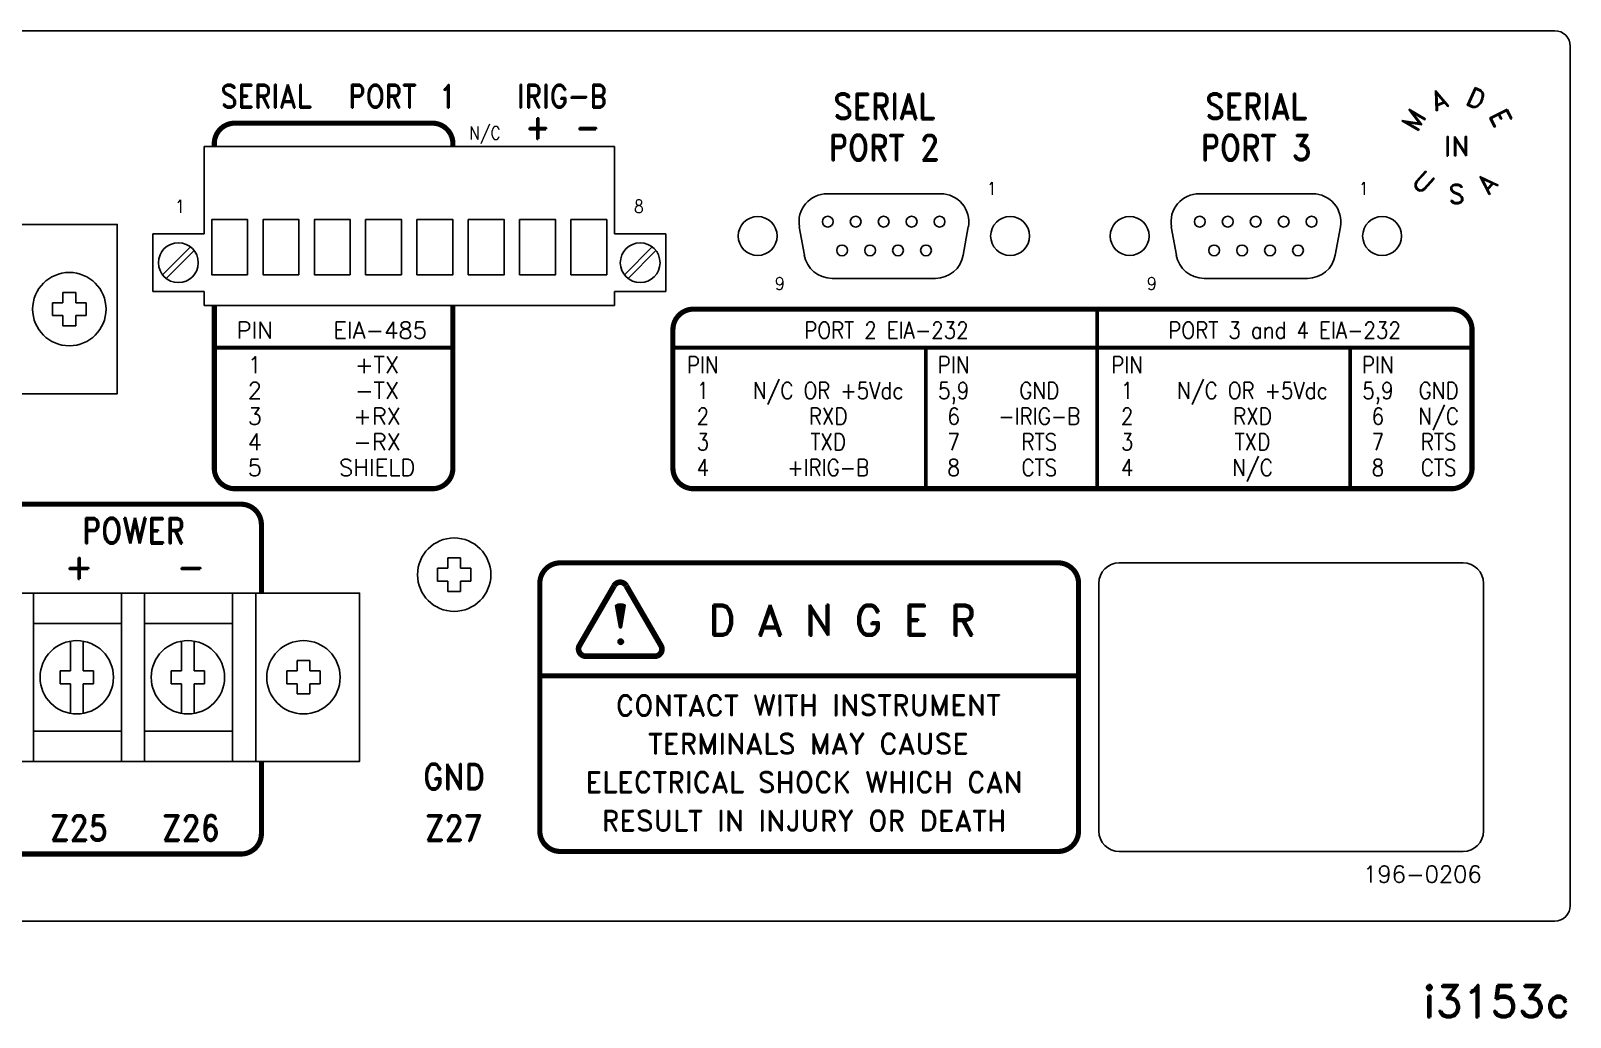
# Model space of a CAD drawing. Extents: x 3.1 to 20.4, y 6.6 to 10.5.
# Drawn here: x 14.37 to 20.38, y 6.64 to 10.49 of the extents above; entities that cross this region are included whole.
import ezdxf
from ezdxf.enums import TextEntityAlignment as Align

# ---------------------------------------------------------------- set-up
doc = ezdxf.new("R2010")
doc.units = 0
doc.header["$MEASUREMENT"] = 0
doc.layers.get('0').update_dxf_attribs({"linetype": 'CONTINUOUS'})
doc.layers.add('DWG', color=7, linetype='CONTINUOUS')
doc.styles.add('JS', font='ROMANS')
doc.styles.add('ROMAND', font='ROMAND', dxfattribs={"width": 0.875})
doc.styles.add('ROMANS', font='ROMANS')

msp = doc.modelspace()

# ---------------------------------------------------------------- linework, layer by layer
for p, q in [((3.185, 10.485), (20.315, 10.485)), ((20.375, 10.425), (20.375, 7.075)), ((18.6174, 8.4111), (19.9574, 8.4111)), ((18.5374, 8.3311), (18.5374, 7.3661)), ((20.0374, 8.3311), (20.0374, 7.3661)), ((14.3826, 8.175), (14.7276, 8.175)), ((14.8158, 8.175), (15.1608, 8.175)), ((14.3826, 7.755), (14.7276, 7.755)), ((14.8158, 7.755), (15.1608, 7.755)), ((18.6174, 7.2861), (19.9574, 7.2861)), ((3.185, 7.015), (20.315, 7.015))]:
    msp.add_line(p, q)
at = {"linetype": 'CONTINUOUS', "extrusion": (0, 0, -1)}
for p, q in [((16.65, 10.0335), (15.05, 10.0335)), ((14.85, 9.6935), (14.85, 9.4685)), ((15.05, 9.6935), (14.85, 9.6935)), ((16.65, 9.6935), (16.85, 9.6935)), ((16.85, 9.6935), (16.85, 9.4685)), ((15.05, 9.4685), (14.85, 9.4685)), ((16.65, 9.4685), (16.85, 9.4685))]:
    msp.add_line(p, q, dxfattribs=at)
at = {"linetype": 'CONTINUOUS'}
for p, q in [((15.05, 9.6935), (15.05, 10.0335)), ((16.65, 9.6935), (16.65, 10.0335)), ((14.8886, 9.5337), (14.9973, 9.6424)), ((14.9027, 9.5196), (15.0114, 9.6283)), ((16.6886, 9.5337), (16.7973, 9.6424)), ((16.7027, 9.5196), (16.8114, 9.6283)), ((14.46, 9.375), (14.46, 9.425)), ((14.46, 9.425), (14.5, 9.425)), ((14.5, 9.465), (14.55, 9.465)), ((14.5, 9.465), (14.5, 9.425)), ((14.55, 9.465), (14.55, 9.425)), ((14.55, 9.425), (14.59, 9.425)), ((14.59, 9.375), (14.59, 9.425)), ((15.05, 9.414), (15.05, 9.4685)), ((16.65, 9.414), (16.65, 9.4685)), ((14.46, 9.375), (14.5, 9.375)), ((14.5, 9.375), (14.5, 9.335)), ((14.55, 9.375), (14.55, 9.335)), ((14.55, 9.375), (14.59, 9.375)), ((15.05, 9.414), (16.65, 9.414)), ((14.5, 9.335), (14.55, 9.335)), ((16, 8.43), (16.05, 8.43)), ((16, 8.43), (16, 8.39)), ((16.05, 8.43), (16.05, 8.39)), ((15.96, 8.39), (16, 8.39)), ((15.96, 8.34), (15.96, 8.39)), ((16.05, 8.39), (16.09, 8.39)), ((16.09, 8.34), (16.09, 8.39)), ((14.3849, 8.293), (14.3849, 7.637)), ((14.7281, 8.293), (14.7281, 7.637)), ((14.8181, 8.293), (14.8181, 7.637)), ((15.1613, 8.293), (15.1613, 7.637)), ((15.2513, 8.293), (15.2513, 7.637)), ((15.96, 8.34), (16, 8.34)), ((16, 8.34), (16, 8.3)), ((16, 8.3), (16.05, 8.3)), ((16.05, 8.34), (16.09, 8.34)), ((16.05, 8.34), (16.05, 8.3)), ((16.6544, 8.2444), (16.6694, 8.1596)), ((16.6554, 8.2389), (16.6554, 8.2464)), ((16.6561, 8.235), (16.6561, 8.2468)), ((16.6572, 8.2287), (16.6572, 8.2474)), ((16.6583, 8.2225), (16.6583, 8.248)), ((16.6594, 8.2163), (16.6594, 8.2485)), ((16.6605, 8.21), (16.6605, 8.2489)), ((16.6616, 8.2038), (16.6616, 8.2493)), ((16.6627, 8.1975), (16.6627, 8.2497)), ((16.6638, 8.1913), (16.6638, 8.25)), ((16.6649, 8.1851), (16.6649, 8.2503)), ((16.666, 8.1788), (16.666, 8.2506)), ((16.6671, 8.1726), (16.6671, 8.2508)), ((16.6682, 8.1664), (16.6682, 8.251)), ((16.6693, 8.1601), (16.6693, 8.2512)), ((16.6704, 8.1583), (16.6704, 8.2513)), ((16.6715, 8.1577), (16.6715, 8.2513)), ((16.6726, 8.1575), (16.6726, 8.2513)), ((16.6737, 8.1575), (16.6737, 8.2514)), ((16.6748, 8.1578), (16.6748, 8.2513)), ((16.6759, 8.1583), (16.6759, 8.2512)), ((16.6916, 8.2444), (16.6766, 8.1596)), ((16.6768, 8.1608), (16.6768, 8.2512)), ((16.6781, 8.1679), (16.6781, 8.251)), ((16.6792, 8.1742), (16.6792, 8.2508)), ((16.6803, 8.1804), (16.6803, 8.2506)), ((16.6814, 8.1866), (16.6814, 8.2503)), ((16.6825, 8.1928), (16.6825, 8.2501)), ((16.6836, 8.199), (16.6836, 8.2497)), ((16.6845, 8.2043), (16.6845, 8.2496)), ((16.6858, 8.2114), (16.6858, 8.249)), ((16.6869, 8.2176), (16.6869, 8.2485)), ((16.688, 8.2238), (16.688, 8.248)), ((16.6891, 8.2301), (16.6891, 8.2477)), ((16.69, 8.2353), (16.69, 8.2472)), ((16.6907, 8.2395), (16.6907, 8.2468)), ((14.5289, 8.1058), (14.5289, 7.99)), ((14.5789, 8.1058), (14.5789, 7.99)), ((14.9621, 8.1058), (14.9621, 7.99)), ((15.0121, 8.1058), (15.0121, 7.99)), ((16.6649, 8.0989), (16.6649, 8.1087)), ((16.666, 8.0972), (16.666, 8.1104)), ((16.6671, 8.0961), (16.6671, 8.1115)), ((16.6682, 8.0952), (16.6682, 8.1124)), ((16.6682, 8.095), (16.6682, 8.1122)), ((16.6694, 8.0946), (16.6694, 8.113)), ((16.6705, 8.0941), (16.6705, 8.1135)), ((16.6716, 8.0939), (16.6716, 8.1139)), ((16.6727, 8.0934), (16.6727, 8.1141)), ((16.6738, 8.0934), (16.6738, 8.1142)), ((16.6748, 8.0935), (16.6748, 8.1141)), ((16.6759, 8.0935), (16.6759, 8.1141)), ((16.677, 8.0938), (16.677, 8.1138)), ((16.6781, 8.0942), (16.6781, 8.1134)), ((16.6792, 8.0947), (16.6792, 8.1129)), ((16.6805, 8.0955), (16.6805, 8.1121)), ((16.6814, 8.0963), (16.6814, 8.1113)), ((16.6825, 8.0976), (16.6825, 8.11)), ((16.6836, 8.0992), (16.6836, 8.1084)), ((14.4889, 7.94), (14.4889, 7.99)), ((14.4889, 7.99), (14.5289, 7.99)), ((14.5789, 7.99), (14.6189, 7.99)), ((14.6189, 7.94), (14.6189, 7.99)), ((14.9221, 7.99), (14.9621, 7.99)), ((14.9221, 7.94), (14.9221, 7.99)), ((15.0121, 7.99), (15.0521, 7.99)), ((15.0521, 7.94), (15.0521, 7.99)), ((15.3725, 7.94), (15.3725, 7.99)), ((15.3725, 7.99), (15.4125, 7.99)), ((15.4125, 8.03), (15.4625, 8.03)), ((15.4125, 8.03), (15.4125, 7.99)), ((15.4625, 8.03), (15.4625, 7.99)), ((15.4625, 7.99), (15.5025, 7.99)), ((15.5025, 7.94), (15.5025, 7.99)), ((14.4889, 7.94), (14.5289, 7.94)), ((14.5289, 7.94), (14.5289, 7.8242)), ((14.5789, 7.94), (14.6189, 7.94)), ((14.5789, 7.94), (14.5789, 7.8242)), ((14.9221, 7.94), (14.9621, 7.94)), ((14.9621, 7.94), (14.9621, 7.8242)), ((15.0121, 7.94), (15.0121, 7.8242)), ((15.0121, 7.94), (15.0521, 7.94)), ((15.3725, 7.94), (15.4125, 7.94)), ((15.4125, 7.94), (15.4125, 7.9)), ((15.4625, 7.94), (15.4625, 7.9)), ((15.4625, 7.94), (15.5025, 7.94)), ((15.4125, 7.9), (15.4625, 7.9))]:
    msp.add_line(p, q, dxfattribs=at)
at = {"const_width": 0.02}
for points in [[(15.09, 10.0335), (15.09, 10.045, -0.414214), (15.17, 10.125), (15.94, 10.125, -0.414214), (16.02, 10.045), (16.02, 10.0335)], [(15.09, 10.0335), (15.09, 10.045, -0.414214), (15.17, 10.125), (15.94, 10.125, -0.414214), (16.02, 10.045), (16.02, 10.0335)], [(16.02, 9.414), (16.02, 8.78, -0.414214), (15.94, 8.7), (15.17, 8.7, -0.414214), (15.09, 8.78), (15.09, 9.414)]]:
    msp.add_lwpolyline(points, format="xyb", dxfattribs=at)
for points in [[(17.479, 9.85, 0.466308), (17.3707, 9.7209, 0.466308)], [(18.0293, 9.7209, 0.466308), (17.921, 9.85, 0.466308)], [(18.929, 9.85, 0.466308), (18.8207, 9.7209, 0.466308)], [(19.4793, 9.7209, 0.466308), (19.371, 9.85, 0.466308)], [(17.3897, 9.6109, 0.36397), (17.498, 9.52, 0.36397)], [(17.901, 9.52, 0.36397), (18.0093, 9.6109, 0.36397)], [(18.8397, 9.6109, 0.36397), (18.948, 9.52, 0.36397)], [(19.351, 9.52, 0.36397), (19.4593, 9.6109, 0.36397)]]:
    msp.add_lwpolyline(points, format="xyb")
for points in [[(17.479, 9.85), (17.921, 9.85)], [(18.929, 9.85), (19.371, 9.85)], [(17.37, 9.721), (17.39, 9.611)], [(18.029, 9.721), (18.009, 9.611)], [(18.82, 9.721), (18.84, 9.611)], [(19.479, 9.721), (19.459, 9.611)], [(17.498, 9.52), (17.901, 9.52)], [(18.948, 9.52), (19.351, 9.52)]]:
    msp.add_lwpolyline(points)
for points in [[(3.462, 9.07), (14.712, 9.07), (14.712, 9.73), (3.462, 9.73)], [(15.22, 9.534), (15.08, 9.534), (15.08, 9.749), (15.22, 9.749)], [(15.42, 9.534), (15.28, 9.534), (15.28, 9.749), (15.42, 9.749)], [(15.62, 9.534), (15.48, 9.534), (15.48, 9.749), (15.62, 9.749)], [(15.82, 9.534), (15.68, 9.534), (15.68, 9.749), (15.82, 9.749)], [(15.88, 9.534), (16.02, 9.534), (16.02, 9.749), (15.88, 9.749)], [(16.08, 9.534), (16.22, 9.534), (16.22, 9.749), (16.08, 9.749)], [(16.28, 9.534), (16.42, 9.534), (16.42, 9.749), (16.28, 9.749)], [(16.48, 9.534), (16.62, 9.534), (16.62, 9.749), (16.48, 9.749)], [(3.4063, 7.637), (15.6562, 7.637), (15.6562, 8.293), (3.4063, 8.293)]]:
    msp.add_lwpolyline(points, close=True)
at = {"linetype": 'CONTINUOUS', "const_width": 0.02}
for points in [[(16.9576, 9.4), (19.9124, 9.4, -0.414214), (19.9924, 9.32), (19.9924, 8.78, -0.414214), (19.9124, 8.7), (16.9576, 8.7, -0.414214), (16.8776, 8.78), (16.8776, 9.32, -0.414214)], [(18.3787, 7.2861), (16.4387, 7.2861, -0.414214), (16.3587, 7.3661), (16.3587, 8.3311, -0.414214), (16.4387, 8.4111), (18.3787, 8.4111, -0.414214), (18.4587, 8.3311), (18.4587, 7.3661, -0.414214)]]:
    msp.add_lwpolyline(points, format="xyb", close=True, dxfattribs=at)
at = {"linetype": 'CONTINUOUS'}
for points, const_width in [([(18.5314, 8.7), (18.5314, 9.4)], 0.015), ([(15.09, 9.25), (16.02, 9.25)], 0.015), ([(16.8776, 9.25), (19.9924, 9.25)], 0.015), ([(17.8636, 9.25), (17.8636, 8.7)], 0.015), ([(19.5174, 9.25), (19.5174, 8.7)], 0.015), ([(16.5132, 8.0885), (16.6483, 8.3213)], 0.022), ([(16.8311, 8.0885), (16.6959, 8.3213)], 0.022), ([(16.5369, 8.0472), (16.8073, 8.0472)], 0.022), ([(16.3587, 7.9707), (18.4587, 7.9707)], 0.02)]:
    msp.add_lwpolyline(points, dxfattribs=dict(at, const_width=const_width))
for points, const_width in [([(3.7888, 8.293), (3.7888, 8.5597, -0.414214), (3.8688, 8.6397), (15.1937, 8.6397, -0.414214), (15.2737, 8.5597), (15.2737, 8.293)], 0.02), ([(16.6958, 8.3219, 0.575689), (16.6482, 8.3219, 0.575689)], 0.022), ([(16.5135, 8.0896, 0.563069), (16.5377, 8.047, 0.563069)], 0.022), ([(16.8072, 8.0471, 0.578182), (16.8311, 8.0884, 0.578182)], 0.022), ([(15.2737, 7.637), (15.2737, 7.3561, -0.414214), (15.1937, 7.2761), (3.8688, 7.2761, -0.414214), (3.7888, 7.3561), (3.7888, 7.637)], 0.02)]:
    msp.add_lwpolyline(points, format="xyb", dxfattribs=dict(at, const_width=const_width))
for centre, radius in [((17.208, 9.685), 0.076), ((17.481, 9.741), 0.021), ((17.59, 9.741), 0.021), ((17.699, 9.741), 0.021), ((17.808, 9.741), 0.021), ((17.917, 9.741), 0.021), ((18.192, 9.685), 0.076), ((18.658, 9.685), 0.076), ((18.931, 9.741), 0.021), ((19.04, 9.741), 0.021), ((19.149, 9.741), 0.021), ((19.258, 9.741), 0.021), ((19.367, 9.741), 0.021), ((19.642, 9.685), 0.076), ((17.537, 9.629), 0.021), ((17.646, 9.629), 0.021), ((17.755, 9.629), 0.021), ((17.864, 9.629), 0.021), ((18.987, 9.629), 0.021), ((19.096, 9.629), 0.021), ((19.205, 9.629), 0.021), ((19.314, 9.629), 0.021), ((14.525, 9.4), 0.143), ((16.025, 8.365), 0.143), ((14.5539, 7.965), 0.143), ((14.9871, 7.965), 0.143), ((15.4375, 7.965), 0.143)]:
    msp.add_circle(centre, radius)
for centre, radius in [((14.95, 9.581), 0.0775), ((16.75, 9.581), 0.0775), ((16.6742, 8.1038), 0.0104)]:
    msp.add_circle(centre, radius, dxfattribs=at)
for centre, radius, start, end in [((20.315, 10.425), 0.06, 0, 90), ((18.6174, 8.3311), 0.08, 90, 180), ((19.9574, 8.3311), 0.08, 0, 90), ((18.6174, 7.3661), 0.08, 180, 270), ((19.9574, 7.3661), 0.08, 270, 0), ((20.315, 7.075), 0.06, 270, 0)]:
    msp.add_arc(centre, radius, start, end)
for centre, radius, start, end in [((16.6569, 8.2444), 0.00252, 114.49541, 180.06965), ((16.6734, 8.2161), 0.0353, 60.12008, 119.73686), ((16.6897, 8.245), 0.00204, 340.81126, 53.76366), ((16.6715, 8.1602), 0.0022, 190.0021, 236.70481), ((16.6731, 8.1623), 0.00488, 235.16113, 301.44945), ((16.6744, 8.16), 0.0022, 303.18371, 349.95683)]:
    msp.add_arc(centre, radius, start, end, dxfattribs=at)

# ---------------------------------------------------------------- texts
at = {"linetype": 'CONTINUOUS', "width": 0.875}
for s, height, style, p in [('SERIAL', 0.09, 'ROMAND', (15.2911, 10.185)), ('PORT', 0.09, 'ROMAND', (15.7462, 10.185)), ('1', 0.09, 'ROMAND', (16.0003, 10.185)), ('IRIG-B', 0.09, 'ROMAND', (16.445, 10.185)), ('SERIAL', 0.1, 'ROMAND', (17.7, 10.1403)), ('SERIAL', 0.1, 'ROMAND', (19.15, 10.1403)), ('+', 0.1, 'ROMAND', (16.35, 10.0593)), ('N/C', 0.05, 'ROMANS', (16.145, 10.0613)), ('-', 0.1, 'ROMAND', (16.545, 10.0593)), ('PORT 2', 0.1, 'ROMAND', (17.7001, 9.9797)), ('PORT 3', 0.1, 'ROMAND', (19.1501, 9.9797)), ('1', 0.05, 'ROMANS', (14.9559, 9.7756)), ('8', 0.05, 'ROMANS', (16.745, 9.7756)), ('PORT 2 EIA-232', 0.065, 'ROMANS', (17.71, 9.285)), ('PORT 3 and 4 EIA-232', 0.065, 'ROMANS', (19.2619, 9.285)), ('PIN', 0.065, 'ROMANS', (16.9944, 9.15)), ('PIN', 0.065, 'ROMANS', (17.9719, 9.15)), ('PIN', 0.065, 'ROMANS', (18.6481, 9.15)), ('PIN', 0.065, 'ROMANS', (19.6254, 9.15)), ('N/C OR +5Vdc', 0.065, 'ROMANS', (17.483, 9.05)), ('N/C OR +5Vdc', 0.065, 'ROMANS', (19.1367, 9.05)), ('1', 0.065, 'ROMANS', (16.9944, 9.05)), ('5,9', 0.065, 'ROMANS', (17.9719, 9.05)), ('GND', 0.065, 'ROMANS', (18.3057, 9.05)), ('1', 0.065, 'ROMANS', (18.6481, 9.05)), ('5,9', 0.065, 'ROMANS', (19.6254, 9.05)), ('GND', 0.065, 'ROMANS', (19.8622, 9.05)), ('2', 0.065, 'ROMANS', (16.9944, 8.95)), ('RXD', 0.065, 'ROMANS', (17.483, 8.95)), ('6', 0.065, 'ROMANS', (17.9719, 8.95)), ('-IRIG-B', 0.065, 'ROMANS', (18.3057, 8.95)), ('2', 0.065, 'ROMANS', (18.6481, 8.95)), ('RXD', 0.065, 'ROMANS', (19.1367, 8.95)), ('6', 0.065, 'ROMANS', (19.6254, 8.95)), ('N/C', 0.065, 'ROMANS', (19.8622, 8.95)), ('3', 0.065, 'ROMANS', (16.9944, 8.85)), ('TXD', 0.065, 'ROMANS', (17.483, 8.85)), ('7', 0.065, 'ROMANS', (17.9719, 8.85)), ('RTS', 0.065, 'ROMANS', (18.3057, 8.85)), ('3', 0.065, 'ROMANS', (18.6481, 8.85)), ('TXD', 0.065, 'ROMANS', (19.1367, 8.85)), ('7', 0.065, 'ROMANS', (19.6254, 8.85)), ('RTS', 0.065, 'ROMANS', (19.8622, 8.85)), ('N/C', 0.065, 'ROMANS', (19.1367, 8.75)), ('4', 0.065, 'ROMANS', (16.9944, 8.75)), ('+IRIG-B', 0.065, 'ROMANS', (17.483, 8.75)), ('8', 0.065, 'ROMANS', (17.9719, 8.75)), ('CTS', 0.065, 'ROMANS', (18.3057, 8.75)), ('4', 0.065, 'ROMANS', (18.6481, 8.75)), ('8', 0.065, 'ROMANS', (19.6254, 8.75)), ('CTS', 0.065, 'ROMANS', (19.8622, 8.75))]:
    msp.add_text(s, height=height, dxfattribs=dict(at, style=style)).set_placement(p, align=Align.CENTER)
at = {"linetype": 'CONTINUOUS', "style": 'ROMAND'}
for s, rotation, p in [('D', 335.91528, (19.962, 10.2006)), ('A', 21.39664, (19.8469, 10.1709)), ('M', 59.43571, (19.7773, 10.0861)), ('E', 296.55258, (20.0562, 10.1559)), ('U', 318.00769, (19.7512, 9.8908)), ('A', 46.48824, (20.0548, 9.8418))]:
    msp.add_text(s, height=0.075, rotation=rotation, dxfattribs=at).set_placement(p)
at = {"linetype": 'CONTINUOUS'}
for s, height, style, p in [('IN', 0.075, 'ROMAND', (19.9322, 9.9981)), ('S', 0.075, 'ROMAND', (19.9322, 9.811)), ('PIN', 0.065, 'ROMANS', (15.2481, 9.285)), ('EIA-485', 0.065, 'ROMANS', (15.7368, 9.285)), ('1', 0.065, 'ROMANS', (15.2481, 9.15)), ('+TX', 0.065, 'ROMANS', (15.7249, 9.15)), ('2', 0.065, 'ROMANS', (15.2481, 9.05)), ('-TX', 0.065, 'ROMANS', (15.7249, 9.05)), ('3', 0.065, 'ROMANS', (15.2481, 8.95)), ('+RX', 0.065, 'ROMANS', (15.7249, 8.95)), ('4', 0.065, 'ROMANS', (15.2481, 8.85)), ('-RX', 0.065, 'ROMANS', (15.7249, 8.85)), ('5', 0.065, 'ROMANS', (15.2481, 8.75)), ('SHIELD', 0.065, 'ROMANS', (15.7249, 8.75)), ('TERMINALS MAY CAUSE', 0.08, 'ROMAND', (17.4056, 7.666)), ('ELECTRICAL SHOCK WHICH CAN', 0.08, 'ROMAND', (17.3883, 7.516)), ('RESULT IN INJURY OR DEATH', 0.08, 'ROMAND', (17.3883, 7.366)), ('196-0206', 0.065, 'JS', (19.799, 7.165))]:
    msp.add_text(s, height=height, dxfattribs=dict(at, style=style)).set_placement(p, align=Align.CENTER)
at = {"style": 'ROMANS', "width": 0.875}
for s, p in [('1', (18.1199, 9.845)), ('1', (19.5699, 9.845)), ('9', (17.2944, 9.475)), ('9', (18.7444, 9.475))]:
    msp.add_text(s, height=0.05, dxfattribs=at).set_placement(p, align=Align.CENTER)
at = {"linetype": 'CONTINUOUS', "style": 'ROMAND', "width": 0.875}
for s, p in [('POWER', (14.7746, 8.5365)), ('GND', (16.024, 7.5779)), ('Z25', (14.5625, 7.3779)), ('Z26', (14.999, 7.3779)), ('Z27', (16.024, 7.3779))]:
    msp.add_text(s, height=0.1, dxfattribs=at).set_placement(p, align=Align.MIDDLE)
at = {"linetype": 'CONTINUOUS', "style": 'ROMAND'}
for s, p in [('+', (14.5625, 8.3943)), ('-', (14.999, 8.3943))]:
    msp.add_text(s, height=0.1, dxfattribs=at).set_placement(p, align=Align.MIDDLE)
msp.add_text('D A N G E R', height=0.12, dxfattribs=at).set_placement((17.0151, 8.1273))
msp.add_text('CONTACT WITH INSTRUMENT', height=0.08, rotation=0.09, dxfattribs=at).set_placement((17.4056, 7.816), align=Align.CENTER)
at = {"layer": 'DWG', "style": 'ROMAND'}
msp.add_text('i3153c', height=0.125, dxfattribs=at).set_placement((20.375, 6.64), align=Align.RIGHT)

doc.saveas('drawing.dxf')
